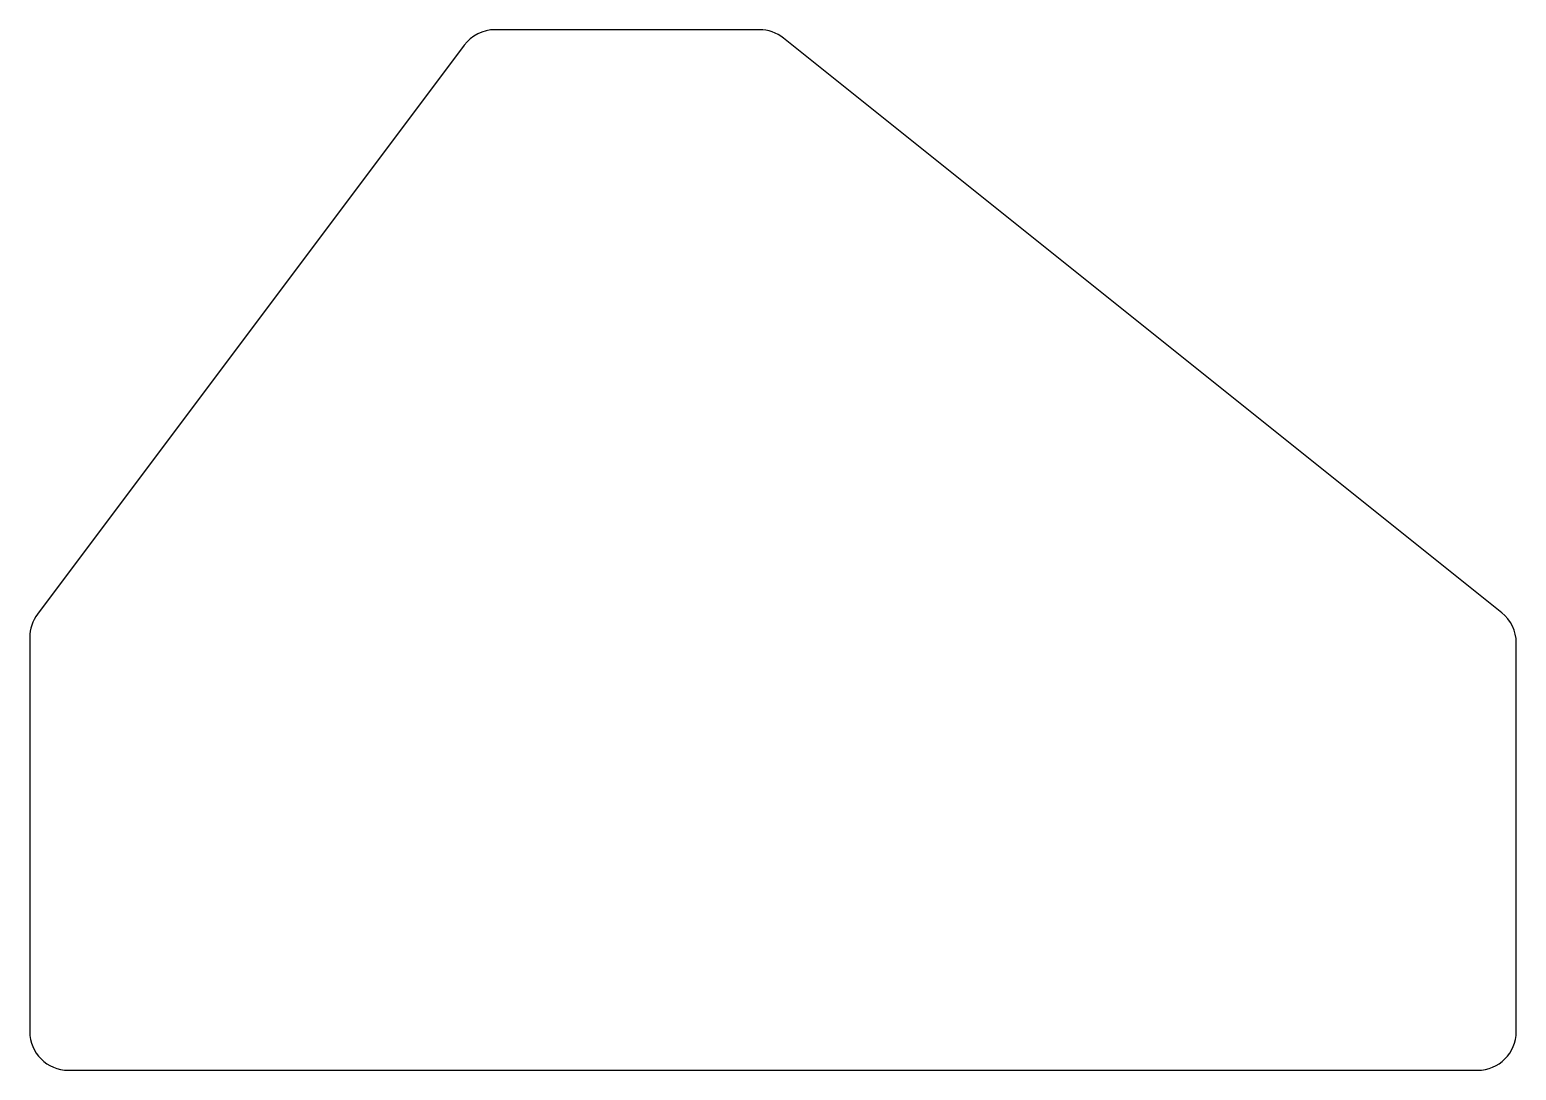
# Model space of a CAD drawing. Header units: inches. Extents: x -3 to 7, y -3 to 4.
import ezdxf

# ---------------------------------------------------------------- set-up
doc = ezdxf.new("R2010")
doc.units = ezdxf.units.IN
doc.header["$MEASUREMENT"] = 0

msp = doc.modelspace()

# ---------------------------------------------------------------- linework, layer by layer
msp.add_lwpolyline([(6.74, -3, 0.41421), (7, -2.74), (7, -0.125, 0.22784), (6.902, 0.078), (2.071, 3.943, 0.1703), (1.909, 4), (0.13, 4, 0.23607), (-0.078, 3.896), (-2.948, 0.069, 0.16228), (-3, -0.087), (-3, -2.74, 0.41421), (-2.74, -3)], format="xyb", close=True)

doc.saveas('drawing.dxf')
